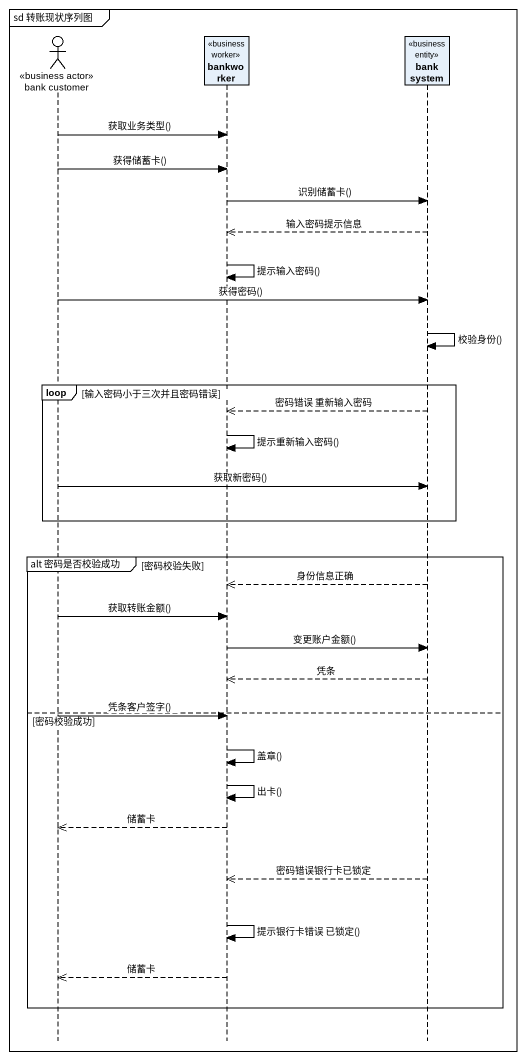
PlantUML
@startuml
mainframe sd 转账现状序列图
hide footbox
actor "bank customer" as bank_customer <<business actor>>
participant bankworker <<business worker>>
participant "bank system" as bank_system <<business entity>>

bank_customer -> bankworker : 获取业务类型()
bank_customer -> bankworker : 获得储蓄卡()
bankworker -> bank_system : 识别储蓄卡()
bank_system -->> bankworker : 输入密码提示信息
bankworker -> bankworker : 提示输入密码()
bank_customer -> bank_system : 获得密码()
bank_system -> bank_system : 校验身份()
loop 输入密码小于三次并且密码错误
  bank_system -->> bankworker : 密码错误 重新输入密码
  bankworker -> bankworker : 提示重新输入密码()
  bank_customer -> bank_system : 获取新密码()
end
group alt 密码是否校验成功 [密码校验失败]
  bank_system -->> bankworker : 身份信息正确
  bank_customer -> bankworker : 获取转账金额()
  bankworker -> bank_system : 变更账户金额()
  bank_system -->> bankworker : 凭条
else 密码校验成功
  bank_customer -> bankworker : 凭条客户签字()
  bankworker -> bankworker : 盖章()
  bankworker -> bankworker : 出卡()
  bankworker -->> bank_customer : 储蓄卡
  bank_system -->> bankworker : 密码错误银行卡已锁定
  bankworker -> bankworker : 提示银行卡错误 已锁定()
  bankworker -->> bank_customer : 储蓄卡
end
@enduml
